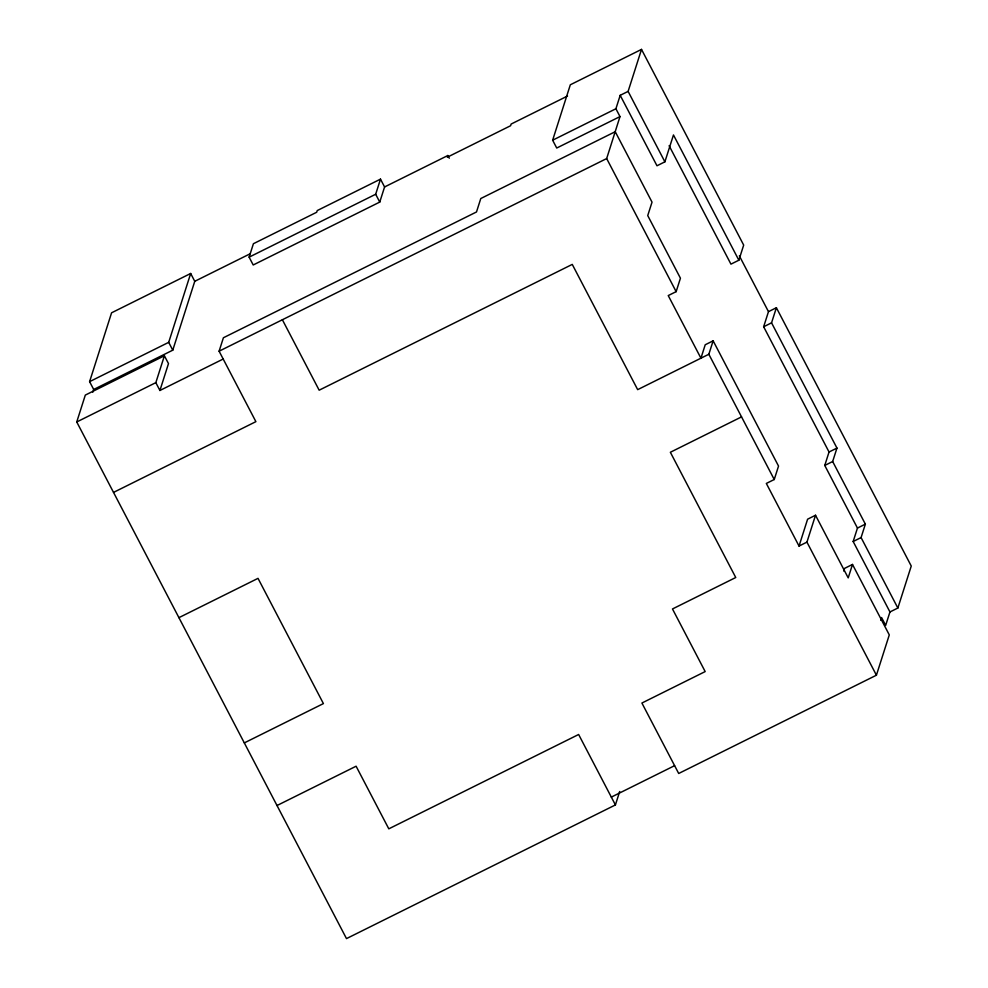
<?xml version="1.0" encoding="UTF-8"?>
<svg xmlns="http://www.w3.org/2000/svg" width="988" height="988" viewBox="0 0 988 988"><rect width="100%" height="100%" fill="white"/><g stroke="black" fill="none" stroke-linecap="round" stroke-linejoin="round"><path stroke-width="1.48" d="M619.698 791.499L615.413 804.936L346.492 938.6L76.743 421.962L85.314 395.089L164.403 355.779L168.491 363.609L159.92 390.482L223.189 359.027M93.687 389.482L89.599 381.652L111.582 312.801L190.672 273.478L194.76 281.308L172.777 350.172L93.687 389.482L92.835 392.174M159.92 390.482L155.832 382.652L164.403 355.779M172.777 350.172L168.701 342.342L190.672 273.478M113.521 492.407L255.892 421.654L219.101 351.197L223.399 337.76L476.5 211.963L480.786 198.526L615.24 131.7L652.031 202.145L647.733 215.582L680.436 278.208L676.15 291.645L668.234 295.573L700.937 358.199L705.222 344.763L713.138 340.823L778.532 466.077L774.246 479.513L766.33 483.441L799.033 546.068L806.937 542.128L815.52 515.254L807.604 519.194L799.033 546.068M249.124 257.152L253.41 243.715L316.691 212.259L317.222 210.58L380.491 179.137L384.579 186.954L379.763 202.071L253.212 264.982L249.124 257.152L375.675 194.253L380.491 179.137M384.579 186.954L447.86 155.511L447.317 157.191L510.598 125.735L511.129 124.056L567.532 96.034M641.508 49.4L628.109 91.39L620.192 95.317L615.907 108.754L619.995 116.584L556.726 148.027L552.638 140.21L570.323 84.783L641.508 49.4L743.68 245.098L738.863 260.214L730.947 264.142L669.111 145.705M676.15 291.645L606.669 158.562L619.995 116.584M620.192 95.317L656.983 165.774L664.887 161.834L673.47 134.961L738.863 260.214M774.246 479.513L708.841 354.26L713.138 340.823M880.716 620.254L881.58 617.562L885.668 625.392L889.953 611.955L853.163 541.51L857.461 528.074L824.758 465.447L829.043 452.01L763.65 326.769L768.479 311.652L739.333 255.83M889.953 611.955L897.857 608.028L861.079 537.571L865.365 524.134L832.662 461.52L836.96 448.083L771.554 322.829L776.383 307.725L768.479 311.652M843.74 571.064L844.592 568.372L852.496 564.444L889.286 634.901L876.418 675.199L678.694 773.481L641.904 703.036L705.173 671.581L672.482 608.966L735.751 577.511L670.358 452.269L741.543 416.887M852.496 564.444L848.21 577.881L815.52 515.254M897.857 608.028L911.257 566.038L776.383 307.725M194.76 281.308L249.779 253.965M552.638 140.21L615.907 108.754M89.599 381.652L168.701 342.342M76.743 421.962L155.832 382.652M219.101 351.197L606.669 158.562M763.65 326.769L771.554 322.829M178.914 617.661L258.016 578.351L323.409 703.592L244.32 742.902M708.841 354.26L637.668 389.643L572.262 264.401L319.161 390.198L282.383 319.754M829.043 452.01L836.96 448.083M824.758 465.447L832.662 461.52M277.011 805.529L356.1 766.219L388.803 828.833L578.635 734.492L615.413 804.936M857.461 528.074L865.365 524.134M853.163 541.51L861.079 537.571M611.325 797.106L674.606 765.663M628.109 91.39L664.887 161.834M806.937 542.128L876.418 675.199M447.86 155.511L449.281 158.228M375.675 194.253L379.763 202.071"/></g></svg>
